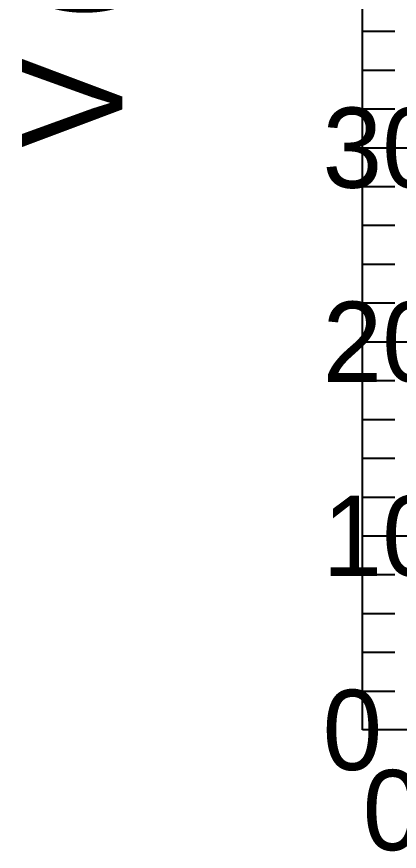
# Model space of a CAD drawing. Extents: x -35 to 179, y -35 to 142.
# Drawn here: x -34.5 to 3.7, y -12.1 to 71.2 of the extents above; entities that cross this region are included whole.
import ezdxf

# ---------------------------------------------------------------- set-up
doc = ezdxf.new("R2010")
doc.units = 0

msp = doc.modelspace()

# ---------------------------------------------------------------- linework, layer by layer
at = {"color": 0}
for p, q in [((0, 69.712), (3.2, 69.712)), ((0, 65.839), (3.2, 65.839)), ((0, 61.966), (3.2, 61.966)), ((0, 58.093), (6.4, 58.093)), ((0, 54.221), (3.2, 54.221)), ((0, 50.348), (3.2, 50.348)), ((0, 46.475), (3.2, 46.475)), ((0, 42.602), (3.2, 42.602)), ((0, 38.729), (6.4, 38.729)), ((0, 34.856), (3.2, 34.856)), ((0, 30.983), (3.2, 30.983)), ((0, 27.11), (3.2, 27.11)), ((0, 23.237), (3.2, 23.237)), ((0, 19.364), (6.4, 19.364)), ((0, 15.492), (3.2, 15.492)), ((0, 11.619), (3.2, 11.619)), ((0, 7.746), (3.2, 7.746)), ((0, 3.873), (3.2, 3.873))]:
    msp.add_line(p, q, dxfattribs=at)
msp.add_lwpolyline([(0, 0), (0, 116.187), (179.2, 116.187), (179.2, 0)], close=True, dxfattribs=at)

# ---------------------------------------------------------------- texts
msp.add_text('V (km/s)', height=10, rotation=90, dxfattribs=at).set_placement((-24, 58.093))
for s, p in [('30', (-4, 54.093)), ('20', (-4, 34.729)), ('10', (-4, 15.364)), ('0', (-4, -4)), ('0', (0, -12))]:
    msp.add_text(s, height=8, dxfattribs=at).set_placement(p)

doc.saveas('drawing.dxf')
